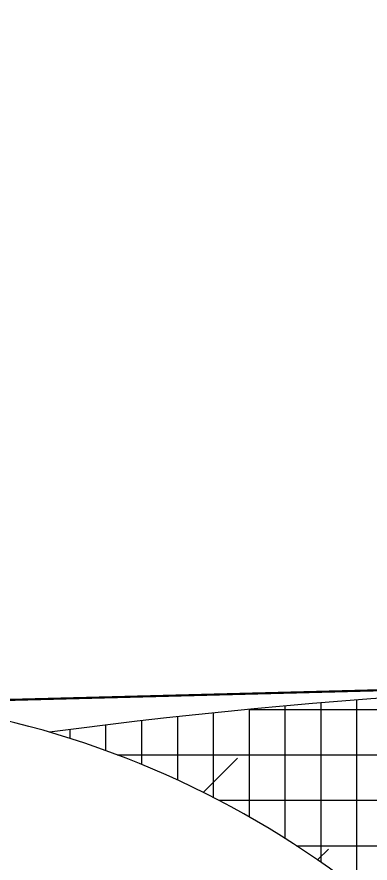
# Model space of a CAD drawing. Extents: x 671027 to 671614, y 802418 to 802669.
# Drawn here: x 671353.26 to 671358.18, y 802576.26 to 802588.07 of the extents above; entities that cross this region are included whole.
import ezdxf

# ---------------------------------------------------------------- set-up
doc = ezdxf.new("R2010")
doc.units = 0
for name, color, linetype in [('drip line', 7, 'Continuous'), ('Pipe-Lateral-10 Bars-32mm', 7, 'Continuous'), ('ROAD BORDER', 7, 'Continuous'), ('Roads boundry', 7, 'Continuous'), ('shrubs-Gc', 7, 'Continuous')]:
    doc.layers.add(name, color=color, linetype=linetype)
doc.styles.get("Standard").update_dxf_attribs({"font": 'arial.ttf'})
doc.linetypes.add('32mm', pattern='A,0.5,-0.2,["32mm",Standard,S=0.1,R=0,X=-0.1,Y=-0.05],-0.5', length=1.2)

msp = doc.modelspace()

# ---------------------------------------------------------------- hatches: boundary and pattern name
at = {"layer": 'drip line', "true_color": 0xfecc66, "transparency": 33554585}
h = msp.add_hatch(dxfattribs=at)
h.set_pattern_fill('ANSI31', color=31, scale=4, angle=45)
h.set_pattern_definition([(90, (0, 0), (-0.5000000000000001, 0), [])])
h.paths.add_polyline_path([(671405.3690575797, 802563.9905983229, 0.1597826338689477), (671358.4267223006, 802575.5607631212, 0.1037414124038036), (671353.7121392085, 802578.0871855326, -0.1631777206847234), (671403.9973471246, 802568.2984964466, 0.0791751316335648), (671408.6907236452, 802588.0441431054), (671411.4710681401, 802585.5375324562, -0.083537026260446)])
at = {"layer": 'shrubs-Gc', "linetype": 'ByBlock'}
h = msp.add_hatch(dxfattribs=at)
h.set_pattern_fill('DOLMIT', color=240, scale=0.1)
h.set_pattern_definition([(0, (0, 0), (0, 0.635), []), (45, (0, 0), (-1.269999134350098, 1.269999134350099), [0.8980256121069154, -1.796051224213831])])
h.paths.add_polyline_path([(671405.3690575797, 802563.9905983229, 0.1597826338689477), (671358.4267223006, 802575.5607631212, 0.1037414124038036), (671353.7121392085, 802578.0871855326, -0.1631777206847234), (671403.9973471246, 802568.2984964466, 0.0791751316335648), (671408.6907236452, 802588.0441431054), (671411.4710681401, 802585.5375324562, -0.083537026260446)])

# ---------------------------------------------------------------- linework, layer by layer
at = {"color": 119}
msp.add_arc((671364.2570917075, 802498.2036435333), 80.57652453130925, 60.44894450701098, 97.51979940567963, dxfattribs=at)
at = {"color": 0}
msp.add_arc((671350.0466856271, 802565.5848671137), 13.0285653777096, 26.67310375189302, 84.04366773549661, dxfattribs=at)
at = {"layer": 'Pipe-Lateral-10 Bars-32mm', "color": 5, "linetype": '32mm', "const_width": 0.03, "elevation": 0.02019263137754024}
msp.add_lwpolyline([(671344.9109175929, 802606.1020550085), (671351.7533898975, 802578.5011621063), (671361.1272136458, 802578.7458194112, -0.07512090026980398), (671386.7398151482, 802575.5569632638, -0.07512090026980398)], format="xyb", dxfattribs=at)
at = {"layer": 'ROAD BORDER', "color": 0}
msp.add_arc((671356.4183857847, 802548.8972016472), 66.5000000000467, 47.97284086875054, 151.0589456224405, dxfattribs=at)
msp.add_arc((671356.4183857847, 802548.8972016472), 66.5000000000467, 47.97284086875054, 151.0589456224405, dxfattribs=at)
at = {"layer": 'ROAD BORDER'}
msp.add_arc((671356.456576219, 802548.9662537088), 64.00000000004441, 47.96386137253298, 151.0499661306829, dxfattribs=at)
at = {"layer": 'Roads boundry', "color": 3}
msp.add_lwpolyline([(671248.5910279385, 802451.9877095668, -0.06103334063775292), (671300.2366039508, 802580.0588673602, -0.4804273275002829), (671399.3166532884, 802596.50023423), (671471.7578529663, 802531.1958984801, -0.7201276442345739), (671452.8187047676, 802487.7241959309, 0.2244491123391406), (671290.8347020911, 802427.9603416859, -0.7647664495901305), (671248.5694266547, 802451.9070280312)], format="xyb", close=True, dxfattribs=at)
at = {"layer": 'Roads boundry'}
for centre in [(671356.4183857847, 802548.8972016472), (671356.4183857847, 802548.8972016472), (671356.4183943631, 802548.8972257797), (671356.4183943631, 802548.8972257797)]:
    msp.add_arc(centre, 66.5000000000467, 47.97284086875054, 151.0589456224405, dxfattribs=at)

doc.saveas('drawing.dxf')
